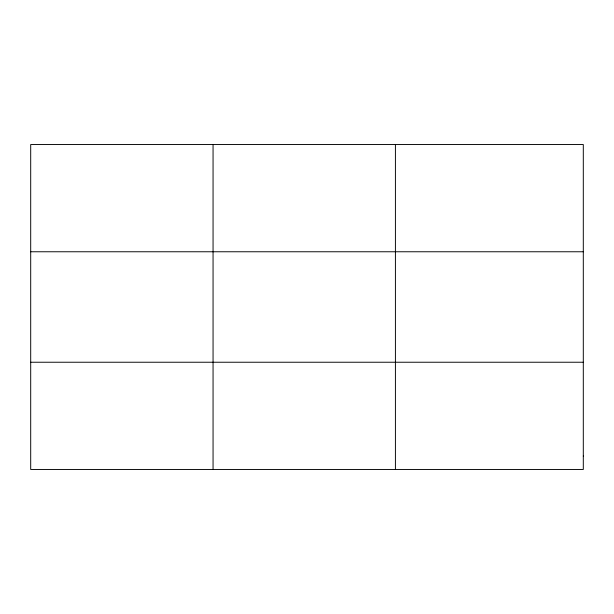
<?xml version="1.0" encoding="UTF-8"?>
<svg xmlns="http://www.w3.org/2000/svg" width="614" height="614" viewBox="0 0 614 614"><rect width="100%" height="100%" fill="white"/><g stroke="black" fill="none" stroke-linecap="round" stroke-linejoin="round"><path stroke-width="0.92" d="M213.058 144.543L213.058 469.457M395.416 144.543L395.416 469.457M30.7 251.763L583.3 251.763M30.7 362.237L583.3 362.237M583.3 456.056L583.3 469.457L30.7 469.457L30.7 144.543L583.3 144.543L583.3 456.056"/></g></svg>
